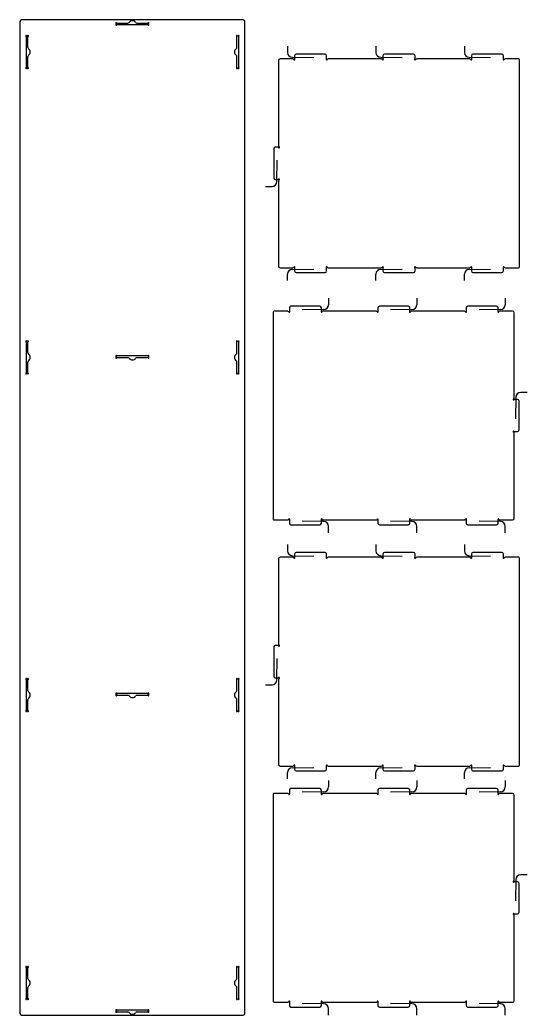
# Model space of a CAD drawing. Extents: x 0 to 633, y 0 to 619.
# Drawn here: x 317 to 633, y 0 to 619 of the extents above; entities that cross this region are included whole.
import ezdxf

# ---------------------------------------------------------------- set-up
doc = ezdxf.new("R2010")
doc.units = 0
doc.layers.add('WHITE', color=7, linetype='CONTINUOUS')

msp = doc.modelspace()

# ---------------------------------------------------------------- linework, layer by layer
at = {"layer": 'WHITE', "linetype": 'CONTINUOUS'}
for p, q in [((455.988328, 619.05), (317.998328, 619.05)), ((316.998328, 618.05), (316.998328, 1)), ((376.993328, 616.519615), (376.993328, 616.530385)), ((377.512943, 617.05), (384.156516, 617.05)), ((396.473713, 616), (377.512943, 616)), ((389.830139, 617.05), (396.473713, 617.05)), ((396.993328, 616.530385), (396.993328, 616.519615)), ((456.988328, 1), (456.988328, 618.05)), ((320.948328, 608.554932), (320.948328, 589.594162)), ((321.478713, 609.074547), (321.467943, 609.074547)), ((321.998328, 601.911358), (321.998328, 608.554932)), ((451.988328, 601.911358), (451.988328, 608.554932)), ((452.507943, 609.074547), (452.518713, 609.074547)), ((453.038328, 608.554932), (453.038328, 589.594162)), ((483.532138, 602.777681), (483.532138, 598.775864)), ((538.532138, 602.777681), (538.532138, 598.775864)), ((593.532138, 602.777681), (593.532138, 598.775864)), ((321.998328, 589.594162), (321.998328, 596.237735)), ((451.988328, 589.594162), (451.988328, 596.237735)), ((486.855459, 594.775864), (478.913704, 594.775864)), ((486.532138, 595.775864), (499.838704, 595.575864)), ((487.888704, 596.775864), (487.888704, 594.954392)), ((506.838704, 597.775864), (488.888704, 597.775864)), ((507.838704, 594.954392), (507.838704, 596.775864)), ((541.855459, 594.775864), (508.871949, 594.775864)), ((541.532138, 595.775864), (554.838704, 595.575864)), ((542.888704, 596.775864), (542.888704, 594.954392)), ((561.838704, 597.775864), (543.888704, 597.775864)), ((562.838704, 594.954392), (562.838704, 596.775864)), ((596.855459, 594.775864), (563.871949, 594.775864)), ((596.532138, 595.775864), (609.838704, 595.575864)), ((597.888704, 596.775864), (597.888704, 594.954392)), ((616.838704, 597.775864), (598.888704, 597.775864)), ((617.838704, 594.954392), (617.838704, 596.775864)), ((627.363704, 594.775864), (618.871949, 594.775864)), ((321.467943, 589.074547), (321.478713, 589.074547)), ((452.518713, 589.074547), (452.507943, 589.074547)), ((477.913704, 593.775864), (477.913704, 540.834109)), ((627.863704, 465.375864), (627.863704, 594.275864)), ((474.913704, 538.800864), (474.913704, 520.850864)), ((477.735176, 539.800864), (475.913704, 539.800864)), ((476.913704, 518.494298), (477.113704, 531.800864)), ((469.911887, 515.494298), (473.913704, 515.494298)), ((475.913704, 519.850864), (477.735176, 519.850864)), ((477.913704, 518.817619), (477.913704, 465.875864)), ((478.913704, 464.875864), (486.855459, 464.875864)), ((487.888704, 464.697337), (487.888704, 462.875864)), ((507.838704, 462.875864), (507.838704, 464.697337)), ((508.871949, 464.875864), (541.855459, 464.875864)), ((542.888704, 464.697337), (542.888704, 462.875864)), ((562.838704, 462.875864), (562.838704, 464.697337)), ((563.871949, 464.875864), (596.855459, 464.875864)), ((597.888704, 464.697337), (597.888704, 462.875864)), ((617.838704, 462.875864), (617.838704, 464.697337)), ((618.871949, 464.875864), (627.363704, 464.875864)), ((483.532138, 456.874047), (483.532138, 460.875864)), ((486.532138, 463.875864), (499.838704, 464.075864)), ((488.888704, 461.875864), (506.838704, 461.875864)), ((538.532138, 456.874047), (538.532138, 460.875864)), ((541.532138, 463.875864), (554.838704, 464.075864)), ((543.888704, 461.875864), (561.838704, 461.875864)), ((593.532138, 456.874047), (593.532138, 460.875864)), ((596.532138, 463.875864), (609.838704, 464.075864)), ((598.888704, 461.875864), (616.838704, 461.875864)), ((508.956144, 445.903633), (508.956144, 441.901817)), ((563.956144, 445.903633), (563.956144, 441.901817)), ((618.956144, 445.903633), (618.956144, 441.901817)), ((484.649578, 439.901817), (484.649578, 438.080344)), ((503.599578, 440.901817), (485.649578, 440.901817)), ((504.599578, 438.080344), (504.599578, 439.901817)), ((539.649578, 439.901817), (539.649578, 438.080344)), ((558.599578, 440.901817), (540.649578, 440.901817)), ((559.599578, 438.080344), (559.599578, 439.901817)), ((594.649578, 439.901817), (594.649578, 438.080344)), ((613.599578, 440.901817), (595.649578, 440.901817)), ((614.599578, 438.080344), (614.599578, 439.901817)), ((474.624578, 437.401817), (474.624578, 308.501817)), ((483.616333, 437.901817), (475.124578, 437.901817)), ((505.956144, 438.901817), (492.649578, 438.701817)), ((538.616333, 437.901817), (505.632823, 437.901817)), ((560.956144, 438.901817), (547.649578, 438.701817)), ((593.616333, 437.901817), (560.632823, 437.901817)), ((615.956144, 438.901817), (602.649578, 438.701817)), ((623.574578, 437.901817), (615.632823, 437.901817)), ((624.574578, 383.960062), (624.574578, 436.901817)), ((320.948328, 418.555385), (320.948328, 399.594615)), ((321.478713, 419.075), (321.467943, 419.075)), ((321.998328, 411.911812), (321.998328, 418.555385)), ((451.988328, 411.911812), (451.988328, 418.555385)), ((452.507943, 419.075), (452.518713, 419.075)), ((453.038328, 418.555385), (453.038328, 399.594615)), ((376.993328, 409.480385), (376.993328, 409.469615)), ((396.473713, 410), (377.512943, 410)), ((377.512943, 408.95), (384.156516, 408.95)), ((389.830139, 408.95), (396.473713, 408.95)), ((396.993328, 409.469615), (396.993328, 409.480385)), ((321.998328, 399.594615), (321.998328, 406.238188)), ((451.988328, 399.594615), (451.988328, 406.238188)), ((321.467943, 399.075), (321.478713, 399.075)), ((452.518713, 399.075), (452.507943, 399.075)), ((625.574578, 384.283383), (625.374578, 370.976817)), ((632.576395, 387.283383), (628.574578, 387.283383)), ((626.574578, 382.926817), (624.753105, 382.926817)), ((627.574578, 363.976817), (627.574578, 381.926817)), ((624.574578, 309.001817), (624.574578, 361.943572)), ((624.753105, 362.976817), (626.574578, 362.976817)), ((475.124578, 308.001817), (483.616333, 308.001817)), ((484.649578, 307.823289), (484.649578, 306.001817)), ((485.649578, 305.001817), (503.599578, 305.001817)), ((505.956144, 307.001817), (492.649578, 307.201817)), ((504.599578, 306.001817), (504.599578, 307.823289)), ((505.632823, 308.001817), (538.616333, 308.001817)), ((508.956144, 300), (508.956144, 304.001817)), ((539.649578, 307.823289), (539.649578, 306.001817)), ((540.649578, 305.001817), (558.599578, 305.001817)), ((560.956144, 307.001817), (547.649578, 307.201817)), ((559.599578, 306.001817), (559.599578, 307.823289)), ((560.632823, 308.001817), (593.616333, 308.001817)), ((563.956144, 300), (563.956144, 304.001817)), ((594.649578, 307.823289), (594.649578, 306.001817)), ((595.649578, 305.001817), (613.599578, 305.001817)), ((615.956144, 307.001817), (602.649578, 307.201817)), ((614.599578, 306.001817), (614.599578, 307.823289)), ((615.632823, 308.001817), (623.574578, 308.001817)), ((618.956144, 300), (618.956144, 304.001817)), ((483.532138, 292.777681), (483.532138, 288.775864)), ((538.532138, 292.777681), (538.532138, 288.775864)), ((593.532138, 292.777681), (593.532138, 288.775864)), ((486.855459, 284.775864), (478.913704, 284.775864)), ((486.532138, 285.775864), (499.838704, 285.575864)), ((487.888704, 286.775864), (487.888704, 284.954392)), ((506.838704, 287.775864), (488.888704, 287.775864)), ((507.838704, 284.954392), (507.838704, 286.775864)), ((541.855459, 284.775864), (508.871949, 284.775864)), ((541.532138, 285.775864), (554.838704, 285.575864)), ((542.888704, 286.775864), (542.888704, 284.954392)), ((561.838704, 287.775864), (543.888704, 287.775864)), ((562.838704, 284.954392), (562.838704, 286.775864)), ((596.855459, 284.775864), (563.871949, 284.775864)), ((596.532138, 285.775864), (609.838704, 285.575864)), ((597.888704, 286.775864), (597.888704, 284.954392)), ((616.838704, 287.775864), (598.888704, 287.775864)), ((617.838704, 284.954392), (617.838704, 286.775864)), ((627.363704, 284.775864), (618.871949, 284.775864)), ((477.913704, 283.775864), (477.913704, 230.834109)), ((627.863704, 155.375864), (627.863704, 284.275864)), ((477.735176, 229.800864), (475.913704, 229.800864)), ((474.913704, 228.800864), (474.913704, 210.850864)), ((476.913704, 208.494298), (477.113704, 221.800864)), ((320.948328, 208.555385), (320.948328, 189.594615)), ((321.478713, 209.075), (321.467943, 209.075)), ((321.998328, 201.911812), (321.998328, 208.555385)), ((451.988328, 201.911812), (451.988328, 208.555385)), ((452.507943, 209.075), (452.518713, 209.075)), ((453.038328, 208.555385), (453.038328, 189.594615)), ((469.911887, 205.494298), (473.913704, 205.494298)), ((475.913704, 209.850864), (477.735176, 209.850864)), ((477.913704, 208.817619), (477.913704, 155.875864)), ((376.993328, 199.480385), (376.993328, 199.469615)), ((396.473713, 200), (377.512943, 200)), ((377.512943, 198.95), (384.156516, 198.95)), ((389.830139, 198.95), (396.473713, 198.95)), ((396.993328, 199.469615), (396.993328, 199.480385)), ((321.998328, 189.594615), (321.998328, 196.238188)), ((451.988328, 189.594615), (451.988328, 196.238188)), ((321.467943, 189.075), (321.478713, 189.075)), ((452.518713, 189.075), (452.507943, 189.075)), ((478.913704, 154.875864), (486.855459, 154.875864)), ((508.871949, 154.875864), (541.855459, 154.875864)), ((563.871949, 154.875864), (596.855459, 154.875864)), ((618.871949, 154.875864), (627.363704, 154.875864)), ((483.532138, 146.874047), (483.532138, 150.875864)), ((486.532138, 153.875864), (499.838704, 154.075864)), ((487.888704, 154.697337), (487.888704, 152.875864)), ((488.888704, 151.875864), (506.838704, 151.875864)), ((507.838704, 152.875864), (507.838704, 154.697337)), ((538.532138, 146.874047), (538.532138, 150.875864)), ((541.532138, 153.875864), (554.838704, 154.075864)), ((542.888704, 154.697337), (542.888704, 152.875864)), ((543.888704, 151.875864), (561.838704, 151.875864)), ((562.838704, 152.875864), (562.838704, 154.697337)), ((593.532138, 146.874047), (593.532138, 150.875864)), ((596.532138, 153.875864), (609.838704, 154.075864)), ((597.888704, 154.697337), (597.888704, 152.875864)), ((598.888704, 151.875864), (616.838704, 151.875864)), ((617.838704, 152.875864), (617.838704, 154.697337)), ((508.956144, 145.903633), (508.956144, 141.901817)), ((563.956144, 145.903633), (563.956144, 141.901817)), ((618.956144, 145.903633), (618.956144, 141.901817)), ((474.624578, 137.401817), (474.624578, 8.501817)), ((483.616333, 137.901817), (475.124578, 137.901817)), ((484.649578, 139.901817), (484.649578, 138.080344)), ((503.599578, 140.901817), (485.649578, 140.901817)), ((505.956144, 138.901817), (492.649578, 138.701817)), ((504.599578, 138.080344), (504.599578, 139.901817)), ((538.616333, 137.901817), (505.632823, 137.901817)), ((539.649578, 139.901817), (539.649578, 138.080344)), ((558.599578, 140.901817), (540.649578, 140.901817)), ((560.956144, 138.901817), (547.649578, 138.701817)), ((559.599578, 138.080344), (559.599578, 139.901817)), ((593.616333, 137.901817), (560.632823, 137.901817)), ((594.649578, 139.901817), (594.649578, 138.080344)), ((613.599578, 140.901817), (595.649578, 140.901817)), ((615.956144, 138.901817), (602.649578, 138.701817)), ((614.599578, 138.080344), (614.599578, 139.901817)), ((623.574578, 137.901817), (615.632823, 137.901817)), ((624.574578, 83.960062), (624.574578, 136.901817)), ((632.576395, 87.283383), (628.574578, 87.283383)), ((626.574578, 82.926817), (624.753105, 82.926817)), ((625.574578, 84.283383), (625.374578, 70.976817)), ((627.574578, 63.976817), (627.574578, 81.926817)), ((624.574578, 9.001817), (624.574578, 61.943572)), ((624.753105, 62.976817), (626.574578, 62.976817)), ((320.948328, 29.455385), (320.948328, 10.494615)), ((321.478713, 29.975), (321.467943, 29.975)), ((321.998328, 22.811812), (321.998328, 29.455385)), ((451.988328, 22.811812), (451.988328, 29.455385)), ((452.507943, 29.975), (452.518713, 29.975)), ((453.038328, 29.455385), (453.038328, 10.494615)), ((321.998328, 10.494615), (321.998328, 17.138188)), ((451.988328, 10.494615), (451.988328, 17.138188)), ((321.467943, 9.975), (321.478713, 9.975)), ((452.518713, 9.975), (452.507943, 9.975)), ((475.124578, 8.001817), (483.616333, 8.001817)), ((484.649578, 7.823289), (484.649578, 6.001817)), ((505.956144, 7.001817), (492.649578, 7.201817)), ((504.599578, 6.001817), (504.599578, 7.823289)), ((505.632823, 8.001817), (538.616333, 8.001817)), ((539.649578, 7.823289), (539.649578, 6.001817)), ((560.956144, 7.001817), (547.649578, 7.201817)), ((559.599578, 6.001817), (559.599578, 7.823289)), ((560.632823, 8.001817), (593.616333, 8.001817)), ((594.649578, 7.823289), (594.649578, 6.001817)), ((615.956144, 7.001817), (602.649578, 7.201817)), ((614.599578, 6.001817), (614.599578, 7.823289)), ((615.632823, 8.001817), (623.574578, 8.001817)), ((317.998328, 0), (455.988328, 0)), ((376.993328, 2.530385), (376.993328, 2.519615)), ((396.473713, 3.05), (377.512943, 3.05)), ((377.512943, 2), (384.156516, 2)), ((389.830139, 2), (396.473713, 2)), ((396.993328, 2.519615), (396.993328, 2.530385)), ((485.649578, 5.001817), (503.599578, 5.001817)), ((508.956144, 0), (508.956144, 4.001817)), ((540.649578, 5.001817), (558.599578, 5.001817)), ((563.956144, 0), (563.956144, 4.001817)), ((595.649578, 5.001817), (613.599578, 5.001817)), ((618.956144, 0), (618.956144, 4.001817))]:
    msp.add_line(p, q, dxfattribs=at)
for centre, radius, start, end in [((317.998328, 618.05), 1, 90, 180), ((455.988328, 618.05), 1, 0, 90), ((376.993328, 617.05), 0.3, 30, 240), ((376.993328, 616), 0.3, 120, 330), ((376.693328, 616.530385), 0.3, 0, 60), ((376.693328, 616.519615), 0.3, -60, 0), ((377.512943, 617.35), 0.3, -150, -90), ((377.512943, 615.7), 0.3, 90, 150), ((384.156516, 618.05), 1, -90, -35.853467), ((386.993328, 616), 2.5, 35.853467, 144.146533), ((389.830139, 618.05), 1, -144.146533, -90), ((396.473713, 617.35), 0.3, -90, -30), ((396.473713, 615.7), 0.3, 30, 90), ((396.993328, 617.05), 0.3, -60, 150), ((396.993328, 616), 0.3, -150, 60), ((397.293328, 616.530385), 0.3, 120, 180), ((397.293328, 616.519615), 0.3, 180, 240), ((320.948328, 609.074547), 0.3, 30, 240), ((320.648328, 608.554932), 0.3, 0, 60), ((321.467943, 609.374547), 0.3, -150, -90), ((321.478713, 609.374547), 0.3, -90, -30), ((321.998328, 609.074547), 0.3, -60, 150), ((322.298328, 608.554932), 0.3, 120, 180), ((451.988328, 609.074547), 0.3, 30, 240), ((451.688328, 608.554932), 0.3, 0, 60), ((452.507943, 609.374547), 0.3, -150, -90), ((452.518713, 609.374547), 0.3, -90, -30), ((453.038328, 609.074547), 0.3, -60, 150), ((453.338328, 608.554932), 0.3, 120, 180), ((322.998328, 601.911358), 1, 180, 234.146533), ((320.948328, 599.074547), 2.5, -54.146533, 54.146533), ((453.038328, 599.074547), 2.5, 125.853467, 234.146533), ((450.988328, 601.911358), 1, -54.146533, 0), ((322.998328, 596.237735), 1, 125.853467, 180), ((450.988328, 596.237735), 1, 0, 54.146533), ((478.913704, 593.775864), 1, 90, 180), ((486.532138, 598.775864), 3, 180, 270), ((486.846917, 594.065969), 0.709946, 20.762548, 89.310627), ((487.803086, 594.461504), 0.32581, -153.797078, 51.961645), ((488.888704, 596.775864), 1, 90, 180), ((488.188704, 594.954392), 0.3, 180, 231.961645), ((506.838704, 596.775864), 1, 0, 90), ((507.924321, 594.461504), 0.32581, 128.038355, 333.797078), ((507.538704, 594.954392), 0.3, -51.961645, 0), ((508.925409, 594.001731), 0.775977, 93.95051, 155.976315), ((541.532138, 598.775864), 3, 180, 270), ((541.846917, 594.065969), 0.709946, 20.762548, 89.310627), ((542.803086, 594.461504), 0.32581, -153.797078, 51.961645), ((543.888704, 596.775864), 1, 90, 180), ((543.188704, 594.954392), 0.3, 180, 231.961645), ((561.838704, 596.775864), 1, 0, 90), ((562.924321, 594.461504), 0.32581, 128.038355, 333.797078), ((562.538704, 594.954392), 0.3, -51.961645, 0), ((563.925409, 594.001731), 0.775977, 93.95051, 155.976315), ((596.532138, 598.775864), 3, 180, 270), ((596.846917, 594.065969), 0.709946, 20.762548, 89.310627), ((597.803086, 594.461504), 0.32581, -153.797078, 51.961645), ((598.888704, 596.775864), 1, 90, 180), ((598.188704, 594.954392), 0.3, 180, 231.961645), ((616.838704, 596.775864), 1, 0, 90), ((617.924321, 594.461504), 0.32581, 128.038355, 333.797078), ((617.538704, 594.954392), 0.3, -51.961645, 0), ((618.925409, 594.001731), 0.775977, 93.95051, 155.976315), ((627.363704, 594.275864), 0.5, 0, 90), ((320.948328, 589.074547), 0.3, 120, 330), ((320.648328, 589.594162), 0.3, -60, 0), ((321.467943, 588.774547), 0.3, 90, 150), ((321.478713, 588.774547), 0.3, 30, 90), ((321.998328, 589.074547), 0.3, -150, 60), ((322.298328, 589.594162), 0.3, 180, 240), ((451.988328, 589.074547), 0.3, 120, 330), ((451.688328, 589.594162), 0.3, -60, 0), ((452.507943, 588.774547), 0.3, 90, 150), ((452.518713, 588.774547), 0.3, 30, 90), ((453.038328, 589.074547), 0.3, -150, 60), ((453.338328, 589.594162), 0.3, 180, 240), ((475.913704, 538.800864), 1, 90, 180), ((477.735176, 539.500864), 0.3, 38.038355, 90), ((478.687837, 540.88757), 0.775977, -176.04949, -114.023685), ((478.228064, 539.886481), 0.32581, -141.961645, 63.797078), ((475.913704, 520.850864), 1, 180, 270), ((478.228064, 519.765247), 0.32581, -63.797078, 141.961645), ((473.913704, 518.494298), 3, -90, 0), ((477.735176, 520.150864), 0.3, -90, -38.038355), ((478.623599, 518.809077), 0.709946, 110.762548, 179.310627), ((478.913704, 465.875864), 1, 180, 270), ((486.846917, 465.585759), 0.709946, -89.310627, -20.762548), ((487.803086, 465.190224), 0.32581, -51.961645, 153.797078), ((488.188704, 464.697337), 0.3, 128.038355, 180), ((507.924321, 465.190224), 0.32581, 26.202922, 231.961645), ((507.538704, 464.697337), 0.3, 0, 51.961645), ((508.925409, 465.649997), 0.775977, -155.976315, -93.95051), ((541.846917, 465.585759), 0.709946, -89.310627, -20.762548), ((542.803086, 465.190224), 0.32581, -51.961645, 153.797078), ((543.188704, 464.697337), 0.3, 128.038355, 180), ((562.924321, 465.190224), 0.32581, 26.202922, 231.961645), ((562.538704, 464.697337), 0.3, 0, 51.961645), ((563.925409, 465.649997), 0.775977, -155.976315, -93.95051), ((596.846917, 465.585759), 0.709946, -89.310627, -20.762548), ((597.803086, 465.190224), 0.32581, -51.961645, 153.797078), ((598.188704, 464.697337), 0.3, 128.038355, 180), ((617.924321, 465.190224), 0.32581, 26.202922, 231.961645), ((617.538704, 464.697337), 0.3, 0, 51.961645), ((618.925409, 465.649997), 0.775977, -155.976315, -93.95051), ((627.363704, 465.375864), 0.5, -90, 0), ((486.532138, 460.875864), 3, 90, 180), ((488.888704, 462.875864), 1, 180, 270), ((506.838704, 462.875864), 1, -90, 0), ((541.532138, 460.875864), 3, 90, 180), ((543.888704, 462.875864), 1, 180, 270), ((561.838704, 462.875864), 1, -90, 0), ((596.532138, 460.875864), 3, 90, 180), ((598.888704, 462.875864), 1, 180, 270), ((616.838704, 462.875864), 1, -90, 0), ((485.649578, 439.901817), 1, 90, 180), ((503.599578, 439.901817), 1, 0, 90), ((505.956144, 441.901817), 3, -90, 0), ((540.649578, 439.901817), 1, 90, 180), ((558.599578, 439.901817), 1, 0, 90), ((560.956144, 441.901817), 3, -90, 0), ((595.649578, 439.901817), 1, 90, 180), ((613.599578, 439.901817), 1, 0, 90), ((615.956144, 441.901817), 3, -90, 0), ((475.124578, 437.401817), 0.5, 90, 180), ((483.562872, 437.127684), 0.775977, 24.023685, 86.04949), ((484.563961, 437.587457), 0.32581, -153.797078, 51.961645), ((484.949578, 438.080344), 0.3, 180, 231.961645), ((504.685195, 437.587457), 0.32581, 128.038355, 333.797078), ((504.299578, 438.080344), 0.3, -51.961645, 0), ((505.641364, 437.191922), 0.709946, 90.689373, 159.237452), ((538.562872, 437.127684), 0.775977, 24.023685, 86.04949), ((539.563961, 437.587457), 0.32581, -153.797078, 51.961645), ((539.949578, 438.080344), 0.3, 180, 231.961645), ((559.685195, 437.587457), 0.32581, 128.038355, 333.797078), ((559.299578, 438.080344), 0.3, -51.961645, 0), ((560.641364, 437.191922), 0.709946, 90.689373, 159.237452), ((593.562872, 437.127684), 0.775977, 24.023685, 86.04949), ((594.563961, 437.587457), 0.32581, -153.797078, 51.961645), ((594.949578, 438.080344), 0.3, 180, 231.961645), ((614.685195, 437.587457), 0.32581, 128.038355, 333.797078), ((614.299578, 438.080344), 0.3, -51.961645, 0), ((615.641364, 437.191922), 0.709946, 90.689373, 159.237452), ((623.574578, 436.901817), 1, 0, 90), ((320.948328, 419.075), 0.3, 30, 240), ((320.648328, 418.555385), 0.3, 0, 60), ((321.467943, 419.375), 0.3, -150, -90), ((321.478713, 419.375), 0.3, -90, -30), ((321.998328, 419.075), 0.3, -60, 150), ((322.298328, 418.555385), 0.3, 120, 180), ((451.988328, 419.075), 0.3, 30, 240), ((451.688328, 418.555385), 0.3, 0, 60), ((452.507943, 419.375), 0.3, -150, -90), ((452.518713, 419.375), 0.3, -90, -30), ((453.038328, 419.075), 0.3, -60, 150), ((453.338328, 418.555385), 0.3, 120, 180), ((322.998328, 411.911812), 1, 180, 234.146533), ((320.948328, 409.075), 2.5, -54.146533, 54.146533), ((376.993328, 410), 0.3, 30, 240), ((376.993328, 408.95), 0.3, 120, 330), ((376.693328, 409.480385), 0.3, 0, 60), ((376.693328, 409.469615), 0.3, -60, 0), ((377.512943, 410.3), 0.3, -150, -90), ((377.512943, 408.65), 0.3, 90, 150), ((384.156516, 407.95), 1, 35.853467, 90), ((389.830139, 407.95), 1, 90, 144.146533), ((396.473713, 410.3), 0.3, -90, -30), ((396.473713, 408.65), 0.3, 30, 90), ((396.993328, 410), 0.3, -60, 150), ((396.993328, 408.95), 0.3, -150, 60), ((397.293328, 409.480385), 0.3, 120, 180), ((397.293328, 409.469615), 0.3, 180, 240), ((453.038328, 409.075), 2.5, 125.853467, 234.146533), ((450.988328, 411.911812), 1, -54.146533, 0), ((322.998328, 406.238188), 1, 125.853467, 180), ((386.993328, 410), 2.5, -144.146533, -35.853467), ((450.988328, 406.238188), 1, 0, 54.146533), ((320.948328, 399.075), 0.3, 120, 330), ((320.648328, 399.594615), 0.3, -60, 0), ((321.467943, 398.775), 0.3, 90, 150), ((321.478713, 398.775), 0.3, 30, 90), ((321.998328, 399.075), 0.3, -150, 60), ((322.298328, 399.594615), 0.3, 180, 240), ((451.988328, 399.075), 0.3, 120, 330), ((451.688328, 399.594615), 0.3, -60, 0), ((452.507943, 398.775), 0.3, 90, 150), ((452.518713, 398.775), 0.3, 30, 90), ((453.038328, 399.075), 0.3, -150, 60), ((453.338328, 399.594615), 0.3, 180, 240), ((623.864683, 383.968603), 0.709946, -69.237452, -0.689373), ((628.574578, 384.283383), 3, 90, 180), ((624.260218, 383.012434), 0.32581, 116.202922, 321.961645), ((624.753105, 382.626817), 0.3, 90, 141.961645), ((626.574578, 381.926817), 1, 0, 90), ((624.260218, 362.891199), 0.32581, 38.038355, 243.797078), ((623.800445, 361.890111), 0.775977, 3.95051, 65.976315), ((624.753105, 363.276817), 0.3, -141.961645, -90), ((626.574578, 363.976817), 1, -90, 0), ((475.124578, 308.501817), 0.5, 180, 270), ((483.562872, 308.77595), 0.775977, -86.04949, -24.023685), ((484.563961, 308.316176), 0.32581, -51.961645, 153.797078), ((484.949578, 307.823289), 0.3, 128.038355, 180), ((485.649578, 306.001817), 1, 180, 270), ((503.599578, 306.001817), 1, -90, 0), ((504.685195, 308.316176), 0.32581, 26.202922, 231.961645), ((504.299578, 307.823289), 0.3, 0, 51.961645), ((505.641364, 308.711711), 0.709946, -159.237452, -90.689373), ((505.956144, 304.001817), 3, 0, 90), ((538.562872, 308.77595), 0.775977, -86.04949, -24.023685), ((539.563961, 308.316176), 0.32581, -51.961645, 153.797078), ((539.949578, 307.823289), 0.3, 128.038355, 180), ((540.649578, 306.001817), 1, 180, 270), ((558.599578, 306.001817), 1, -90, 0), ((559.685195, 308.316176), 0.32581, 26.202922, 231.961645), ((559.299578, 307.823289), 0.3, 0, 51.961645), ((560.641364, 308.711711), 0.709946, -159.237452, -90.689373), ((560.956144, 304.001817), 3, 0, 90), ((593.562872, 308.77595), 0.775977, -86.04949, -24.023685), ((594.563961, 308.316176), 0.32581, -51.961645, 153.797078), ((594.949578, 307.823289), 0.3, 128.038355, 180), ((595.649578, 306.001817), 1, 180, 270), ((613.599578, 306.001817), 1, -90, 0), ((614.685195, 308.316176), 0.32581, 26.202922, 231.961645), ((614.299578, 307.823289), 0.3, 0, 51.961645), ((615.641364, 308.711711), 0.709946, -159.237452, -90.689373), ((615.956144, 304.001817), 3, 0, 90), ((623.574578, 309.001817), 1, -90, 0), ((478.913704, 283.775864), 1, 90, 180), ((486.532138, 288.775864), 3, 180, 270), ((486.846917, 284.065969), 0.709946, 20.762548, 89.310627), ((488.888704, 286.775864), 1, 90, 180), ((488.188704, 284.954392), 0.3, 180, 231.961645), ((506.838704, 286.775864), 1, 0, 90), ((507.538704, 284.954392), 0.3, -51.961645, 0), ((508.925409, 284.001731), 0.775977, 93.95051, 155.976315), ((541.532138, 288.775864), 3, 180, 270), ((541.846917, 284.065969), 0.709946, 20.762548, 89.310627), ((543.888704, 286.775864), 1, 90, 180), ((543.188704, 284.954392), 0.3, 180, 231.961645), ((561.838704, 286.775864), 1, 0, 90), ((562.538704, 284.954392), 0.3, -51.961645, 0), ((563.925409, 284.001731), 0.775977, 93.95051, 155.976315), ((596.532138, 288.775864), 3, 180, 270), ((596.846917, 284.065969), 0.709946, 20.762548, 89.310627), ((598.888704, 286.775864), 1, 90, 180), ((598.188704, 284.954392), 0.3, 180, 231.961645), ((616.838704, 286.775864), 1, 0, 90), ((617.538704, 284.954392), 0.3, -51.961645, 0), ((618.925409, 284.001731), 0.775977, 93.95051, 155.976315), ((627.363704, 284.275864), 0.5, 0, 90), ((487.803086, 284.461504), 0.32581, -153.797078, 51.961645), ((507.924321, 284.461504), 0.32581, 128.038355, 333.797078), ((542.803086, 284.461504), 0.32581, -153.797078, 51.961645), ((562.924321, 284.461504), 0.32581, 128.038355, 333.797078), ((597.803086, 284.461504), 0.32581, -153.797078, 51.961645), ((617.924321, 284.461504), 0.32581, 128.038355, 333.797078), ((475.913704, 228.800864), 1, 90, 180), ((477.735176, 229.500864), 0.3, 38.038355, 90), ((478.687837, 230.88757), 0.775977, -176.04949, -114.023685), ((478.228064, 229.886481), 0.32581, -141.961645, 63.797078), ((475.913704, 210.850864), 1, 180, 270), ((320.948328, 209.075), 0.3, 30, 240), ((320.648328, 208.555385), 0.3, 0, 60), ((321.467943, 209.375), 0.3, -150, -90), ((321.478713, 209.375), 0.3, -90, -30), ((321.998328, 209.075), 0.3, -60, 150), ((322.298328, 208.555385), 0.3, 120, 180), ((451.988328, 209.075), 0.3, 30, 240), ((451.688328, 208.555385), 0.3, 0, 60), ((452.507943, 209.375), 0.3, -150, -90), ((452.518713, 209.375), 0.3, -90, -30), ((453.038328, 209.075), 0.3, -60, 150), ((453.338328, 208.555385), 0.3, 120, 180), ((473.913704, 208.494298), 3, -90, 0), ((477.735176, 210.150864), 0.3, -90, -38.038355), ((478.623599, 208.809077), 0.709946, 110.762548, 179.310627), ((478.228064, 209.765247), 0.32581, -63.797078, 141.961645), ((322.998328, 201.911812), 1, 180, 234.146533), ((320.948328, 199.075), 2.5, -54.146533, 54.146533), ((376.993328, 200), 0.3, 30, 240), ((376.993328, 198.95), 0.3, 120, 330), ((376.693328, 199.480385), 0.3, 0, 60), ((376.693328, 199.469615), 0.3, -60, 0), ((377.512943, 200.3), 0.3, -150, -90), ((377.512943, 198.65), 0.3, 90, 150), ((384.156516, 197.95), 1, 35.853467, 90), ((386.993328, 200), 2.5, -144.146533, -35.853467), ((389.830139, 197.95), 1, 90, 144.146533), ((396.473713, 200.3), 0.3, -90, -30), ((396.473713, 198.65), 0.3, 30, 90), ((396.993328, 200), 0.3, -60, 150), ((396.993328, 198.95), 0.3, -150, 60), ((397.293328, 199.480385), 0.3, 120, 180), ((397.293328, 199.469615), 0.3, 180, 240), ((453.038328, 199.075), 2.5, 125.853467, 234.146533), ((450.988328, 201.911812), 1, -54.146533, 0), ((322.998328, 196.238188), 1, 125.853467, 180), ((450.988328, 196.238188), 1, 0, 54.146533), ((320.948328, 189.075), 0.3, 120, 330), ((320.648328, 189.594615), 0.3, -60, 0), ((321.467943, 188.775), 0.3, 90, 150), ((321.478713, 188.775), 0.3, 30, 90), ((321.998328, 189.075), 0.3, -150, 60), ((322.298328, 189.594615), 0.3, 180, 240), ((451.988328, 189.075), 0.3, 120, 330), ((451.688328, 189.594615), 0.3, -60, 0), ((452.507943, 188.775), 0.3, 90, 150), ((452.518713, 188.775), 0.3, 30, 90), ((453.038328, 189.075), 0.3, -150, 60), ((453.338328, 189.594615), 0.3, 180, 240), ((478.913704, 155.875864), 1, 180, 270), ((486.846917, 155.585759), 0.709946, -89.310627, -20.762548), ((487.803086, 155.190224), 0.32581, -51.961645, 153.797078), ((488.188704, 154.697337), 0.3, 128.038355, 180), ((507.924321, 155.190224), 0.32581, 26.202922, 231.961645), ((507.538704, 154.697337), 0.3, 0, 51.961645), ((508.925409, 155.649997), 0.775977, -155.976315, -93.95051), ((541.846917, 155.585759), 0.709946, -89.310627, -20.762548), ((542.803086, 155.190224), 0.32581, -51.961645, 153.797078), ((543.188704, 154.697337), 0.3, 128.038355, 180), ((562.924321, 155.190224), 0.32581, 26.202922, 231.961645), ((562.538704, 154.697337), 0.3, 0, 51.961645), ((563.925409, 155.649997), 0.775977, -155.976315, -93.95051), ((596.846917, 155.585759), 0.709946, -89.310627, -20.762548), ((597.803086, 155.190224), 0.32581, -51.961645, 153.797078), ((598.188704, 154.697337), 0.3, 128.038355, 180), ((617.924321, 155.190224), 0.32581, 26.202922, 231.961645), ((617.538704, 154.697337), 0.3, 0, 51.961645), ((618.925409, 155.649997), 0.775977, -155.976315, -93.95051), ((627.363704, 155.375864), 0.5, -90, 0), ((486.532138, 150.875864), 3, 90, 180), ((488.888704, 152.875864), 1, 180, 270), ((506.838704, 152.875864), 1, -90, 0), ((541.532138, 150.875864), 3, 90, 180), ((543.888704, 152.875864), 1, 180, 270), ((561.838704, 152.875864), 1, -90, 0), ((596.532138, 150.875864), 3, 90, 180), ((598.888704, 152.875864), 1, 180, 270), ((616.838704, 152.875864), 1, -90, 0), ((475.124578, 137.401817), 0.5, 90, 180), ((483.562872, 137.127684), 0.775977, 24.023685, 86.04949), ((484.563961, 137.587457), 0.32581, -153.797078, 51.961645), ((485.649578, 139.901817), 1, 90, 180), ((484.949578, 138.080344), 0.3, 180, 231.961645), ((503.599578, 139.901817), 1, 0, 90), ((504.685195, 137.587457), 0.32581, 128.038355, 333.797078), ((504.299578, 138.080344), 0.3, -51.961645, 0), ((505.641364, 137.191922), 0.709946, 90.689373, 159.237452), ((505.956144, 141.901817), 3, -90, 0), ((538.562872, 137.127684), 0.775977, 24.023685, 86.04949), ((539.563961, 137.587457), 0.32581, -153.797078, 51.961645), ((540.649578, 139.901817), 1, 90, 180), ((539.949578, 138.080344), 0.3, 180, 231.961645), ((558.599578, 139.901817), 1, 0, 90), ((559.685195, 137.587457), 0.32581, 128.038355, 333.797078), ((559.299578, 138.080344), 0.3, -51.961645, 0), ((560.641364, 137.191922), 0.709946, 90.689373, 159.237452), ((560.956144, 141.901817), 3, -90, 0), ((593.562872, 137.127684), 0.775977, 24.023685, 86.04949), ((594.563961, 137.587457), 0.32581, -153.797078, 51.961645), ((595.649578, 139.901817), 1, 90, 180), ((594.949578, 138.080344), 0.3, 180, 231.961645), ((613.599578, 139.901817), 1, 0, 90), ((614.685195, 137.587457), 0.32581, 128.038355, 333.797078), ((614.299578, 138.080344), 0.3, -51.961645, 0), ((615.641364, 137.191922), 0.709946, 90.689373, 159.237452), ((615.956144, 141.901817), 3, -90, 0), ((623.574578, 136.901817), 1, 0, 90), ((628.574578, 84.283383), 3, 90, 180), ((624.260218, 83.012434), 0.32581, 116.202922, 321.961645), ((623.864683, 83.968603), 0.709946, -69.237452, -0.689373), ((624.753105, 82.626817), 0.3, 90, 141.961645), ((626.574578, 81.926817), 1, 0, 90), ((624.260218, 62.891199), 0.32581, 38.038355, 243.797078), ((623.800445, 61.890111), 0.775977, 3.95051, 65.976315), ((624.753105, 63.276817), 0.3, -141.961645, -90), ((626.574578, 63.976817), 1, -90, 0), ((320.948328, 29.975), 0.3, 30, 240), ((320.648328, 29.455385), 0.3, 0, 60), ((321.467943, 30.275), 0.3, -150, -90), ((321.478713, 30.275), 0.3, -90, -30), ((321.998328, 29.975), 0.3, -60, 150), ((322.298328, 29.455385), 0.3, 120, 180), ((451.988328, 29.975), 0.3, 30, 240), ((451.688328, 29.455385), 0.3, 0, 60), ((452.507943, 30.275), 0.3, -150, -90), ((452.518713, 30.275), 0.3, -90, -30), ((453.038328, 29.975), 0.3, -60, 150), ((453.338328, 29.455385), 0.3, 120, 180), ((322.998328, 22.811812), 1, 180, 234.146533), ((320.948328, 19.975), 2.5, -54.146533, 54.146533), ((453.038328, 19.975), 2.5, 125.853467, 234.146533), ((450.988328, 22.811812), 1, -54.146533, 0), ((322.998328, 17.138188), 1, 125.853467, 180), ((450.988328, 17.138188), 1, 0, 54.146533), ((320.948328, 9.975), 0.3, 120, 330), ((320.648328, 10.494615), 0.3, -60, 0), ((321.467943, 9.675), 0.3, 90, 150), ((321.478713, 9.675), 0.3, 30, 90), ((321.998328, 9.975), 0.3, -150, 60), ((322.298328, 10.494615), 0.3, 180, 240), ((451.988328, 9.975), 0.3, 120, 330), ((451.688328, 10.494615), 0.3, -60, 0), ((452.507943, 9.675), 0.3, 90, 150), ((452.518713, 9.675), 0.3, 30, 90), ((453.038328, 9.975), 0.3, -150, 60), ((453.338328, 10.494615), 0.3, 180, 240), ((475.124578, 8.501817), 0.5, 180, 270), ((483.562872, 8.77595), 0.775977, -86.04949, -24.023685), ((484.563961, 8.316176), 0.32581, -51.961645, 153.797078), ((484.949578, 7.823289), 0.3, 128.038355, 180), ((504.685195, 8.316176), 0.32581, 26.202922, 231.961645), ((504.299578, 7.823289), 0.3, 0, 51.961645), ((505.641364, 8.711711), 0.709946, -159.237452, -90.689373), ((505.956144, 4.001817), 3, 0, 90), ((538.562872, 8.77595), 0.775977, -86.04949, -24.023685), ((539.563961, 8.316176), 0.32581, -51.961645, 153.797078), ((539.949578, 7.823289), 0.3, 128.038355, 180), ((559.685195, 8.316176), 0.32581, 26.202922, 231.961645), ((559.299578, 7.823289), 0.3, 0, 51.961645), ((560.641364, 8.711711), 0.709946, -159.237452, -90.689373), ((560.956144, 4.001817), 3, 0, 90), ((593.562872, 8.77595), 0.775977, -86.04949, -24.023685), ((594.563961, 8.316176), 0.32581, -51.961645, 153.797078), ((594.949578, 7.823289), 0.3, 128.038355, 180), ((614.685195, 8.316176), 0.32581, 26.202922, 231.961645), ((614.299578, 7.823289), 0.3, 0, 51.961645), ((615.641364, 8.711711), 0.709946, -159.237452, -90.689373), ((615.956144, 4.001817), 3, 0, 90), ((623.574578, 9.001817), 1, -90, 0), ((317.998328, 1), 1, 180, 270), ((376.993328, 3.05), 0.3, 30, 240), ((376.993328, 2), 0.3, 120, 330), ((376.693328, 2.530385), 0.3, 0, 60), ((376.693328, 2.519615), 0.3, -60, 0), ((377.512943, 3.35), 0.3, -150, -90), ((377.512943, 1.7), 0.3, 90, 150), ((384.156516, 1), 1, 35.853467, 90), ((386.993328, 3.05), 2.5, -144.146533, -35.853467), ((389.830139, 1), 1, 90, 144.146533), ((396.473713, 3.35), 0.3, -90, -30), ((396.473713, 1.7), 0.3, 30, 90), ((396.993328, 3.05), 0.3, -60, 150), ((396.993328, 2), 0.3, -150, 60), ((397.293328, 2.530385), 0.3, 120, 180), ((397.293328, 2.519615), 0.3, 180, 240), ((455.988328, 1), 1, -90, 0), ((485.649578, 6.001817), 1, 180, 270), ((503.599578, 6.001817), 1, -90, 0), ((540.649578, 6.001817), 1, 180, 270), ((558.599578, 6.001817), 1, -90, 0), ((595.649578, 6.001817), 1, 180, 270), ((613.599578, 6.001817), 1, -90, 0)]:
    msp.add_arc(centre, radius, start, end, dxfattribs=at)

doc.saveas('drawing.dxf')
